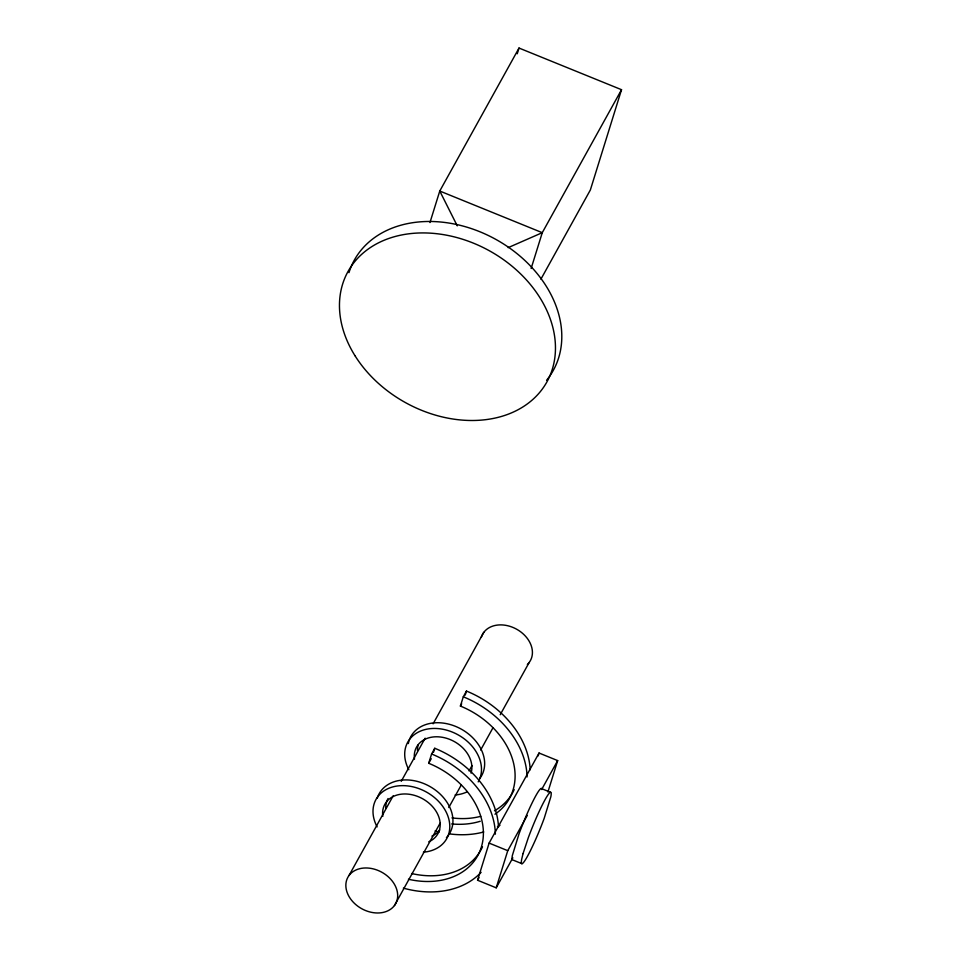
<?xml version="1.0" encoding="UTF-8"?>
<svg xmlns="http://www.w3.org/2000/svg" width="961" height="961" viewBox="0 0 961 961"><rect width="100%" height="100%" fill="white"/><g stroke="black" fill="none" stroke-linecap="round" stroke-linejoin="round"><path stroke-width="1.44" d="M429.963 222.544L439.766 191.035L519.024 48.05L621.527 89.697L590.354 189.978L540.911 279.171M517.234 53.78L519.024 48.05M531.133 268.491L542.268 232.682L621.527 89.697M408.425 879.243A75.823 57.828 29 0 0 482.662 841.62A75.823 57.828 29 0 0 428.702 763.274L431.597 753.989L434.756 748.271A88.46 67.474 29 0 1 498.495 827.013M433.519 752.247L434.756 748.271M494.963 814.231A75.823 57.828 29 0 0 460.403 706.071L463.298 696.797L466.469 691.067A88.46 67.474 29 0 1 530.196 769.821M465.232 695.055L466.469 691.067M512.85 857.789L496.212 887.82L477.569 880.24L489.113 843.097L539.049 753.028L557.68 760.595L547.914 792.02M496.212 887.82L507.756 850.677L527.289 815.433M538.16 755.875L539.049 753.028M349.071 875.411L393.253 795.684M401.23 781.317L425.134 738.192M433.099 723.813L483.803 632.338M428.702 763.274L431.237 758.697M460.403 706.071L461.676 703.788M394.454 905.538A27.292 20.818 29 0 0 371.27 868.456A27.292 20.818 29 0 0 349.564 897.418A27.292 20.818 29 0 0 394.454 905.538L440.09 823.205M448.775 807.516L461.088 785.305M469.064 770.926L471.959 765.701M480.656 750.024L492.969 727.801M500.213 714.732L529.187 662.465M477.569 880.24L479.022 877.633M541.764 789.317L557.68 760.595M508.165 247.638L542.268 232.682L439.766 191.035L457.256 225.847M541.223 788.488L550.545 792.284M489.113 843.097L507.756 850.677M521.991 863.699L512.669 859.915A38.524 3.892 -67.9 0 1 512.381 855.386L519 833.932A38.524 3.892 -67.9 0 1 541.872 789.582M482.494 846.809A75.823 57.828 29 0 1 411.596 873.525M481.113 872.324A88.46 67.474 29 0 1 403.38 888.132M431.597 753.989A88.46 67.474 29 0 1 495.371 834.16M382.802 816.357A30.332 23.136 29 0 1 422.612 798.747A30.332 23.136 29 0 1 428.75 841.836M439.766 830.004A30.332 23.136 29 0 1 431.921 836.106M385.757 808.057A30.332 23.136 29 0 1 388.028 798.555M377.12 826.892A40.446 30.848 29 0 1 395.8 786.23A40.446 30.848 29 0 1 447.225 814.351A40.446 30.848 29 0 1 423.393 852.191M377.289 798.11A40.446 30.848 29 0 1 430.12 786.627A40.446 30.848 29 0 1 446.433 837.644M480.26 821.259A75.823 57.828 29 0 1 451.67 823.937M514.195 789.618A75.823 57.828 29 0 1 494.447 810.796M480.728 816.321A75.823 57.828 29 0 1 451.946 817.895M499.996 825.247A88.46 67.474 29 0 1 497.45 826.652M483.755 831.962A88.46 67.474 29 0 1 449.051 833.836M439.201 831.998A88.46 67.474 29 0 1 435.081 830.941M463.298 696.797A88.46 67.474 29 0 1 527.084 776.968M414.503 759.166A30.332 23.136 29 0 1 444.811 737.808A30.332 23.136 29 0 1 471.046 773.149M417.47 750.865A30.332 23.136 29 0 1 418.311 744.703M467.046 791.888A40.446 30.848 29 0 1 455.094 794.999M408.821 769.689A40.446 30.848 29 0 1 442.12 729.123A40.446 30.848 29 0 1 478.194 781.87M408.329 743.562A40.446 30.848 29 0 1 458.709 727.789A40.446 30.848 29 0 1 479.875 778.386M481.341 637.179A27.292 20.818 29 0 1 517.523 629.719A27.292 20.818 29 0 1 527.361 664.519M348.963 272.672A113.746 86.742 29 0 1 494.867 238.857A113.746 86.742 29 0 1 546.593 380.268M523.048 853.596L521.703 859.17A38.524 3.892 -67.9 0 0 527.613 856.023A38.524 3.892 -67.9 0 0 544.214 818.267L550.833 796.813A38.524 3.892 -67.9 0 0 544.911 799.96A38.524 3.892 -67.9 0 0 528.31 837.716L523.048 853.596M354.969 355.678A113.746 86.742 29 0 0 542.004 389.481A113.746 86.742 29 0 0 445.423 234.977A113.746 86.742 29 0 0 354.969 355.678"/></g></svg>
